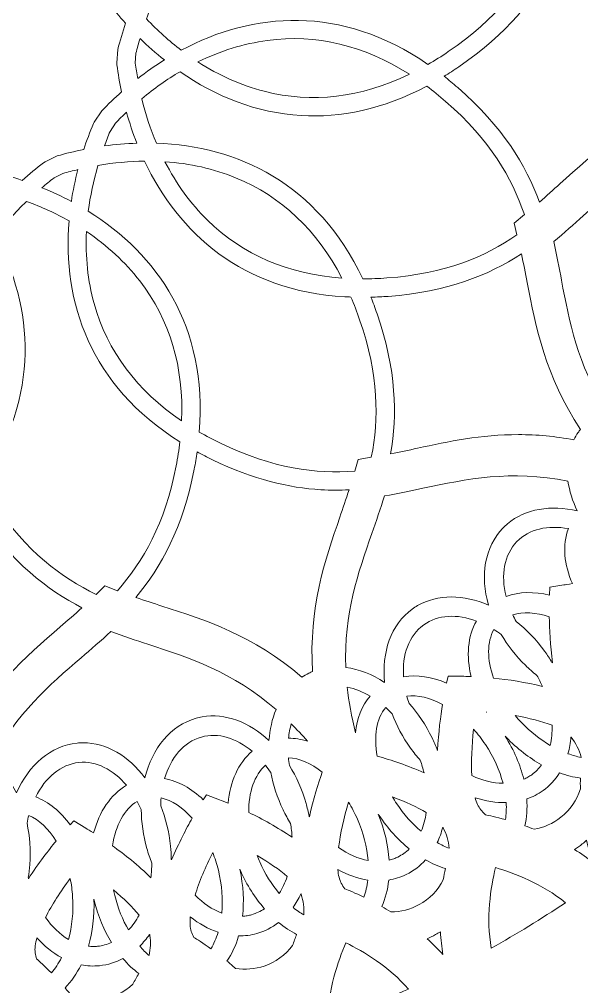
# Model space of a CAD drawing. Header units: millimetres. Extents: x 37 to 1687, y -819 to -120.
# Drawn here: x 231.5 to 289.1, y -747 to -647.8 of the extents above; entities that cross this region are included whole.
import ezdxf

# ---------------------------------------------------------------- set-up
doc = ezdxf.new("R2010")
doc.units = ezdxf.units.MM
doc.header["$MEASUREMENT"] = 0
doc.layers.add('Layer 7', color=7, linetype='Continuous')

msp = doc.modelspace()

# ---------------------------------------------------------------- linework, layer by layer
at = {"layer": 'Layer 7', "lineweight": 0}
for points, knots in [([(384.433, -671.958), (384.269, -671.597), (382.766, -668.35), (379.986, -664.113), (380.356, -659.771), (380.544, -655.358), (380.544, -650.991), (380.544, -644.395), (380.117, -637.76), (379.276, -631.268), (381.809, -627.325), (383.202, -624.324), (383.356, -623.989), (383.356, -623.989), (384.852, -620.715), (384.852, -620.715), (384.852, -620.715), (382.319, -618.149), (382.319, -618.149), (382.044, -617.87), (379.551, -615.381), (375.593, -612.411), (373.773, -605.491), (371.433, -598.632), (368.637, -592.02), (367.105, -588.398), (365.375, -584.729), (363.495, -581.113), (364.417, -576.833), (364.673, -573.773), (364.7, -573.43), (364.7, -573.43), (364.972, -569.856), (364.972, -569.856), (364.972, -569.856), (361.725, -568.311), (361.725, -568.311), (361.598, -568.251), (358.609, -566.836), (354.078, -565.405), (348.815, -557.732), (342.791, -550.486), (336.17, -543.865), (334.534, -542.229), (332.819, -540.592), (331.072, -538.997), (330.454, -534.979), (329.704, -532.336), (329.672, -532.224), (329.672, -532.224), (328.698, -528.795), (328.698, -528.795), (328.698, -528.795), (325.133, -528.443), (325.133, -528.443), (324.771, -528.409), (322.816, -528.236), (319.914, -528.236), (319.254, -528.236), (318.575, -528.245), (317.892, -528.263), (308.622, -521.536), (298.571, -515.863), (288.015, -511.399), (287.303, -511.097), (286.548, -510.786), (285.714, -510.45), (283.959, -507.365), (282.561, -505.433), (282.5, -505.35), (282.5, -505.35), (280.412, -502.477), (280.412, -502.477), (280.412, -502.477), (276.962, -503.348), (276.962, -503.348), (276.857, -503.374), (274.409, -503.993), (270.862, -505.333), (258.751, -501.857), (246.163, -499.913), (233.437, -499.553), (230.907, -497.427), (229.087, -496.189), (228.884, -496.052), (228.884, -496.052), (225.942, -494.068), (225.942, -494.068), (225.942, -494.068), (223.001, -496.052), (223.001, -496.052), (222.777, -496.203), (220.779, -497.563), (218.058, -499.884), (205.404, -500.785), (192.932, -503.271), (180.977, -507.274), (177.772, -506.084), (175.546, -505.508), (175.296, -505.444), (175.296, -505.444), (171.847, -504.575), (171.847, -504.575), (171.847, -504.575), (169.754, -507.452), (169.754, -507.452), (169.587, -507.683), (168.096, -509.767), (166.248, -513.078), (155.117, -518.149), (144.611, -524.58), (135.012, -532.197), (134.401, -532.183), (133.902, -532.176), (133.42, -532.176), (130.332, -532.176), (128.282, -532.376), (128.197, -532.384), (128.197, -532.384), (124.639, -532.736), (124.639, -532.736), (124.639, -532.736), (123.663, -536.164), (123.663, -536.164), (123.627, -536.291), (122.789, -539.265), (122.161, -543.626), (122.079, -543.705), (121.997, -543.784), (121.917, -543.865), (113.745, -552.037), (106.521, -561.118), (100.443, -570.861), (96.146, -572.248), (93.376, -573.566), (93.259, -573.621), (93.259, -573.621), (90.014, -575.165), (90.014, -575.165), (90.014, -575.165), (90.285, -578.738), (90.285, -578.738), (90.297, -578.885), (90.566, -582.335), (91.642, -587.107), (90.817, -588.877), (90.099, -590.487), (89.451, -592.02), (85.796, -600.661), (82.941, -609.666), (80.965, -618.791), (77.268, -621.61), (74.947, -623.927), (74.69, -624.187), (74.69, -624.187), (72.158, -626.752), (72.158, -626.752), (72.158, -626.752), (73.654, -630.026), (73.654, -630.026), (73.82, -630.39), (75.339, -633.66), (78.101, -637.872), (77.731, -642.213), (77.544, -646.625), (77.544, -650.991), (77.544, -657.588), (77.97, -664.223), (78.812, -670.717), (76.278, -674.659), (74.885, -677.659), (74.731, -677.994), (74.731, -677.994), (73.235, -681.268), (73.235, -681.268), (73.235, -681.268), (75.767, -683.832), (75.767, -683.832), (76.041, -684.11), (78.523, -686.595), (82.496, -689.576), (84.315, -696.495), (86.655, -703.353), (89.451, -709.963), (90.983, -713.586), (92.713, -717.255), (94.593, -720.87), (93.64, -725.296), (93.397, -728.42), (93.388, -728.552), (93.388, -728.552), (93.114, -732.127), (93.114, -732.127), (93.114, -732.127), (96.361, -733.671), (96.361, -733.671), (96.487, -733.731), (99.457, -735.141), (104.01, -736.579), (109.273, -744.253), (115.297, -751.498), (121.917, -758.118), (123.553, -759.754), (125.266, -761.39), (127.015, -762.986), (127.615, -766.891), (128.334, -769.472), (128.415, -769.759), (128.415, -769.759), (129.39, -773.188), (129.39, -773.188), (129.39, -773.188), (132.946, -773.539), (132.946, -773.539), (133.161, -773.56), (135.138, -773.748), (138.173, -773.748), (138.832, -773.748), (139.511, -773.738), (140.195, -773.72), (149.466, -780.447), (159.516, -786.12), (170.072, -790.585), (170.772, -790.881), (171.527, -791.192), (172.373, -791.533), (174.079, -794.532), (175.434, -796.422), (175.587, -796.633), (175.587, -796.633), (177.676, -799.506), (177.676, -799.506), (177.676, -799.506), (181.126, -798.635), (181.126, -798.635), (181.231, -798.609), (183.693, -797.984), (187.225, -796.65), (199.335, -800.126), (211.923, -802.07), (224.651, -802.43), (227.164, -804.542), (228.998, -805.792), (229.204, -805.931), (229.204, -805.931), (232.145, -807.914), (232.145, -807.914), (232.145, -807.914), (235.086, -805.931), (235.086, -805.931), (235.309, -805.781), (237.304, -804.424), (240.032, -802.099), (252.684, -801.198), (265.155, -798.712), (277.11, -794.71), (280.402, -795.931), (282.693, -796.514), (282.791, -796.539), (282.791, -796.539), (286.241, -797.409), (286.241, -797.409), (286.241, -797.409), (288.33, -794.536), (288.33, -794.536), (288.396, -794.444), (289.952, -792.294), (291.845, -788.903), (302.974, -783.831), (313.479, -777.401), (323.075, -769.786), (323.668, -769.8), (324.179, -769.807), (324.667, -769.807), (327.762, -769.807), (329.805, -769.607), (329.89, -769.599), (329.89, -769.599), (333.448, -769.248), (333.448, -769.248), (333.448, -769.248), (334.423, -765.82), (334.423, -765.82), (334.432, -765.79), (335.283, -762.803), (335.925, -758.359), (336.007, -758.279), (336.089, -758.199), (336.17, -758.118), (344.342, -749.946), (351.567, -740.864), (357.645, -731.12), (361.788, -729.782), (364.523, -728.506), (364.828, -728.362), (364.828, -728.362), (368.073, -726.817), (368.073, -726.817), (368.073, -726.817), (367.802, -723.246), (367.802, -723.246), (367.79, -723.099), (367.519, -719.64), (366.445, -714.876), (367.268, -713.111), (367.985, -711.502), (368.637, -709.963), (372.291, -701.323), (375.145, -692.319), (377.121, -683.195), (380.827, -680.369), (383.141, -678.055), (383.397, -677.795), (383.397, -677.795), (385.929, -675.231), (385.929, -675.231), (385.929, -675.231), (384.433, -671.958), (384.433, -671.958)], [0, 0, 0, 0, 1, 1, 1, 2, 2, 2, 3, 3, 3, 4, 4, 4, 5, 5, 5, 6, 6, 6, 7, 7, 7, 8, 8, 8, 9, 9, 9, 10, 10, 10, 11, 11, 11, 12, 12, 12, 13, 13, 13, 14, 14, 14, 15, 15, 15, 16, 16, 16, 17, 17, 17, 18, 18, 18, 19, 19, 19, 20, 20, 20, 21, 21, 21, 22, 22, 22, 23, 23, 23, 24, 24, 24, 25, 25, 25, 26, 26, 26, 27, 27, 27, 28, 28, 28, 29, 29, 29, 30, 30, 30, 31, 31, 31, 32, 32, 32, 33, 33, 33, 34, 34, 34, 35, 35, 35, 36, 36, 36, 37, 37, 37, 38, 38, 38, 39, 39, 39, 40, 40, 40, 41, 41, 41, 42, 42, 42, 43, 43, 43, 44, 44, 44, 45, 45, 45, 46, 46, 46, 47, 47, 47, 48, 48, 48, 49, 49, 49, 50, 50, 50, 51, 51, 51, 52, 52, 52, 53, 53, 53, 54, 54, 54, 55, 55, 55, 56, 56, 56, 57, 57, 57, 58, 58, 58, 59, 59, 59, 60, 60, 60, 61, 61, 61, 62, 62, 62, 63, 63, 63, 64, 64, 64, 65, 65, 65, 66, 66, 66, 67, 67, 67, 68, 68, 68, 69, 69, 69, 70, 70, 70, 71, 71, 71, 72, 72, 72, 73, 73, 73, 74, 74, 74, 75, 75, 75, 76, 76, 76, 77, 77, 77, 78, 78, 78, 79, 79, 79, 80, 80, 80, 81, 81, 81, 82, 82, 82, 83, 83, 83, 84, 84, 84, 85, 85, 85, 86, 86, 86, 87, 87, 87, 88, 88, 88, 89, 89, 89, 90, 90, 90, 91, 91, 91, 92, 92, 92, 93, 93, 93, 94, 94, 94, 95, 95, 95, 96, 96, 96, 97, 97, 97, 98, 98, 98, 99, 99, 99, 100, 100, 100, 101, 101, 101, 102, 102, 102, 103, 103, 103, 104, 104, 104, 105, 105, 105, 106, 106, 106, 106]), ([(301.605, -651.634), (296.657, -649.043), (293.764, -645.679), (290.944, -642.397), (290.09, -641.403), (289.21, -640.379), (288.264, -639.366), (288.75, -638.056), (289.179, -636.735), (289.563, -635.555), (290.982, -631.192), (292.441, -626.714), (296.511, -622.15), (297.478, -622.551), (298.557, -622.796), (299.704, -622.879), (297.81, -624.9), (296.856, -627.367), (297.273, -629.732), (297.31, -629.94), (297.358, -630.149), (297.416, -630.356), (298.156, -632.973), (300.492, -634.83), (303.513, -635.589), (301.297, -637.251), (299.93, -639.515), (299.93, -641.917), (299.93, -642.128), (299.94, -642.342), (299.962, -642.556), (300.236, -645.262), (302.214, -647.496), (305.057, -648.769), (303.62, -649.497), (302.43, -650.476), (301.605, -651.634)], [0, 0, 0, 0, 1, 1, 1, 2, 2, 2, 3, 3, 3, 4, 4, 4, 5, 5, 5, 6, 6, 6, 7, 7, 7, 8, 8, 8, 9, 9, 9, 10, 10, 10, 11, 11, 11, 12, 12, 12, 12]), ([(248.102, -650.994), (246.865, -650.052), (245.672, -648.983), (244.535, -647.788), (245.107, -646.239), (245.779, -644.785), (246.543, -643.429), (246.783, -643.449), (247.022, -643.474), (247.262, -643.488), (255.319, -643.961), (263.549, -641.022), (269.177, -632.079), (269.983, -632.175), (270.801, -632.298), (271.635, -632.461), (277.619, -633.629), (281.416, -635.824), (284.44, -638.473), (284.44, -638.473), (283.953, -639.759), (283.953, -639.759), (283.953, -639.759), (284.813, -640.655), (284.813, -640.655), (283.083, -644.249), (280.464, -647.735), (275.474, -651.142), (274.779, -651.616), (274.083, -652.049), (273.387, -652.452), (264.42, -646.289), (255.437, -647.074), (248.102, -650.994)], [0, 0, 0, 0, 1, 1, 1, 2, 2, 2, 3, 3, 3, 4, 4, 4, 5, 5, 5, 6, 6, 6, 7, 7, 7, 8, 8, 8, 9, 9, 9, 10, 10, 10, 11, 11, 11, 11]), ([(238.106, -661.168), (237.18, -661.354), (236.266, -661.577), (235.368, -661.833), (235.368, -661.833), (234.137, -662.432), (234.137, -662.432), (234.137, -662.432), (233.988, -662.525), (233.988, -662.525), (233.241, -663.096), (232.511, -663.7), (231.803, -664.335), (230.908, -664.034), (230.005, -663.769), (229.099, -663.542), (229.099, -663.542), (227.734, -663.446), (227.734, -663.446), (227.734, -663.446), (227.558, -663.452), (227.558, -663.452), (226.626, -663.572), (225.691, -663.731), (224.761, -663.927), (224.137, -663.219), (223.487, -662.538), (222.816, -661.889), (222.816, -661.889), (221.682, -661.123), (221.682, -661.123), (221.682, -661.123), (221.527, -661.04), (221.527, -661.04), (220.659, -660.678), (219.77, -660.348), (218.866, -660.053), (218.68, -659.127), (218.458, -658.213), (218.202, -657.315), (218.202, -657.315), (217.603, -656.084), (217.603, -656.084), (217.603, -656.084), (217.509, -655.935), (217.509, -655.935), (216.938, -655.187), (216.333, -654.456), (215.696, -653.747), (215.997, -652.853), (216.265, -651.952), (216.492, -651.047), (216.492, -651.047), (216.589, -649.682), (216.589, -649.682), (216.589, -649.682), (216.582, -649.505), (216.582, -649.505), (216.462, -648.573), (216.303, -647.638), (216.107, -646.708), (216.815, -646.084), (217.496, -645.434), (218.146, -644.763), (218.146, -644.763), (218.912, -643.629), (218.912, -643.629), (218.912, -643.629), (218.994, -643.474), (218.994, -643.474), (219.356, -642.606), (219.686, -641.717), (219.981, -640.813), (220.907, -640.626), (221.822, -640.405), (222.719, -640.149), (222.719, -640.149), (223.95, -639.55), (223.95, -639.55), (223.95, -639.55), (224.099, -639.456), (224.099, -639.456), (224.847, -638.886), (225.577, -638.281), (226.284, -637.646), (227.179, -637.947), (228.082, -638.212), (228.988, -638.439), (228.988, -638.439), (230.441, -638.541), (230.441, -638.541), (230.441, -638.541), (230.529, -638.53), (230.529, -638.53), (231.461, -638.409), (232.396, -638.25), (233.326, -638.054), (233.95, -638.762), (234.6, -639.443), (235.271, -640.093), (235.271, -640.093), (236.405, -640.859), (236.405, -640.859), (236.405, -640.859), (236.56, -640.942), (236.56, -640.942), (237.428, -641.303), (238.317, -641.632), (239.22, -641.927), (239.407, -642.853), (239.629, -643.768), (239.886, -644.666), (239.886, -644.666), (240.524, -645.976), (240.524, -645.976), (240.524, -645.976), (240.578, -646.046), (240.578, -646.046), (241.148, -646.794), (241.753, -647.524), (242.388, -648.231), (242.087, -649.126), (241.822, -650.029), (241.595, -650.935), (241.595, -650.935), (241.498, -652.3), (241.498, -652.3), (241.498, -652.3), (241.504, -652.476), (241.504, -652.476), (241.625, -653.408), (241.786, -654.341), (241.983, -655.271), (241.273, -655.896), (240.592, -656.546), (239.941, -657.218), (239.941, -657.218), (239.175, -658.352), (239.175, -658.352), (239.175, -658.352), (239.092, -658.507), (239.092, -658.507), (238.731, -659.375), (238.401, -660.264), (238.106, -661.168)], [0, 0, 0, 0, 1, 1, 1, 2, 2, 2, 3, 3, 3, 4, 4, 4, 5, 5, 5, 6, 6, 6, 7, 7, 7, 8, 8, 8, 9, 9, 9, 10, 10, 10, 11, 11, 11, 12, 12, 12, 13, 13, 13, 14, 14, 14, 15, 15, 15, 16, 16, 16, 17, 17, 17, 18, 18, 18, 19, 19, 19, 20, 20, 20, 21, 21, 21, 22, 22, 22, 23, 23, 23, 24, 24, 24, 25, 25, 25, 26, 26, 26, 27, 27, 27, 28, 28, 28, 29, 29, 29, 30, 30, 30, 31, 31, 31, 32, 32, 32, 33, 33, 33, 34, 34, 34, 35, 35, 35, 36, 36, 36, 37, 37, 37, 38, 38, 38, 39, 39, 39, 40, 40, 40, 41, 41, 41, 42, 42, 42, 43, 43, 43, 44, 44, 44, 45, 45, 45, 46, 46, 46, 47, 47, 47, 48, 48, 48, 48]), ([(276.432, -654.817), (275.967, -654.412), (275.502, -654.029), (275.037, -653.664), (275.535, -653.359), (276.035, -653.043), (276.537, -652.7), (281.555, -649.273), (284.345, -645.705), (286.186, -642.117), (286.861, -642.859), (287.514, -643.611), (288.151, -644.346), (291.189, -647.857), (294.54, -651.719), (300.396, -654.643), (300.38, -654.766), (300.36, -654.888), (300.35, -655.013), (300.328, -655.32), (300.329, -655.624), (300.35, -655.926), (294.164, -658.121), (290.365, -661.557), (286.919, -664.682), (286.235, -665.302), (285.533, -665.935), (284.815, -666.559), (283.409, -662.747), (281.056, -658.843), (276.432, -654.817)], [0, 0, 0, 0, 1, 1, 1, 2, 2, 2, 3, 3, 3, 4, 4, 4, 5, 5, 5, 6, 6, 6, 7, 7, 7, 8, 8, 8, 9, 9, 9, 10, 10, 10, 10]), ([(243.387, -652.321), (243.387, -652.321), (243.446, -651.308), (243.446, -651.308), (243.577, -650.791), (243.722, -650.285), (243.872, -649.784), (244.664, -650.562), (245.496, -651.302), (246.366, -651.996), (245.422, -652.584), (244.511, -653.224), (243.635, -653.904), (243.543, -653.383), (243.457, -652.857), (243.387, -652.321)], [0, 0, 0, 0, 1, 1, 1, 2, 2, 2, 3, 3, 3, 4, 4, 4, 5, 5, 5, 5]), ([(271.488, -653.46), (266.507, -655.875), (261.511, -656.467), (256.587, -655.203), (254.241, -654.601), (251.968, -653.588), (249.812, -652.198), (252.122, -651.064), (254.505, -650.321), (256.912, -649.997), (261.943, -649.318), (266.83, -650.487), (271.488, -653.46)], [0, 0, 0, 0, 1, 1, 1, 2, 2, 2, 3, 3, 3, 4, 4, 4, 4]), ([(282.509, -669.925), (279.214, -672.172), (275.203, -673.881), (269.177, -674.337), (268.339, -674.4), (267.52, -674.427), (266.716, -674.428), (262.031, -664.607), (253.859, -660.795), (245.547, -660.522), (244.946, -659.088), (244.448, -657.566), (244.061, -655.963), (245.328, -654.91), (246.635, -653.987), (247.972, -653.196), (251.607, -655.722), (255.809, -657.42), (260.397, -657.689), (264.427, -657.926), (268.756, -657.057), (273.258, -654.681), (273.908, -655.166), (274.553, -655.682), (275.194, -656.239), (279.792, -660.243), (281.983, -664.043), (283.277, -667.848), (283.277, -667.848), (282.213, -668.719), (282.213, -668.719), (282.213, -668.719), (282.509, -669.925), (282.509, -669.925)], [0, 0, 0, 0, 1, 1, 1, 2, 2, 2, 3, 3, 3, 4, 4, 4, 5, 5, 5, 6, 6, 6, 7, 7, 7, 8, 8, 8, 9, 9, 9, 10, 10, 10, 11, 11, 11, 11]), ([(240.8, -659.314), (240.8, -659.314), (241.358, -658.467), (241.358, -658.467), (241.731, -658.084), (242.11, -657.717), (242.491, -657.358), (242.788, -658.428), (243.138, -659.486), (243.544, -660.522), (242.432, -660.56), (241.323, -660.658), (240.224, -660.809), (240.404, -660.312), (240.593, -659.813), (240.8, -659.314)], [0, 0, 0, 0, 1, 1, 1, 2, 2, 2, 3, 3, 3, 4, 4, 4, 5, 5, 5, 5]), ([(287.078, -674.574), (286.848, -673.349), (286.59, -671.977), (286.273, -670.61), (287.338, -669.728), (288.335, -668.83), (289.304, -667.959), (292.696, -664.905), (296.18, -661.772), (301.936, -659.852), (302.565, -660.657), (303.362, -661.388), (304.289, -662.016), (301.639, -662.819), (299.579, -664.479), (298.758, -666.736), (298.686, -666.935), (298.623, -667.14), (298.57, -667.348), (297.902, -669.984), (298.996, -672.761), (301.233, -674.929), (298.483, -675.26), (296.167, -676.537), (294.966, -678.616), (294.86, -678.8), (294.763, -678.99), (294.674, -679.186), (293.559, -681.667), (294.154, -684.591), (295.981, -687.114), (294.408, -687.028), (292.921, -687.268), (291.647, -687.83), (288.695, -683.141), (287.875, -678.805), (287.078, -674.574)], [0, 0, 0, 0, 1, 1, 1, 2, 2, 2, 3, 3, 3, 4, 4, 4, 5, 5, 5, 6, 6, 6, 7, 7, 7, 8, 8, 8, 9, 9, 9, 10, 10, 10, 11, 11, 11, 12, 12, 12, 12]), ([(252.127, -691.276), (251.369, -690.912), (250.647, -690.526), (249.95, -690.124), (250.803, -679.277), (245.632, -671.89), (238.57, -667.497), (238.767, -665.955), (239.097, -664.388), (239.563, -662.805), (241.188, -662.527), (242.783, -662.382), (244.338, -662.365), (247.81, -669.742), (254.35, -675.649), (264.859, -676.266), (265.066, -676.278), (265.278, -676.283), (265.488, -676.291), (265.808, -677.037), (266.11, -677.808), (266.386, -678.611), (268.367, -684.377), (268.364, -688.764), (267.582, -692.706), (267.582, -692.706), (266.226, -692.928), (266.226, -692.928), (266.226, -692.928), (265.88, -694.121), (265.88, -694.121), (261.902, -694.419), (257.573, -693.894), (252.127, -691.276)], [0, 0, 0, 0, 1, 1, 1, 2, 2, 2, 3, 3, 3, 4, 4, 4, 5, 5, 5, 6, 6, 6, 7, 7, 7, 8, 8, 8, 9, 9, 9, 10, 10, 10, 11, 11, 11, 11]), ([(264.568, -674.351), (259.047, -673.952), (254.423, -671.968), (250.791, -668.411), (249.06, -666.716), (247.598, -664.702), (246.426, -662.42), (248.993, -662.593), (251.428, -663.142), (253.676, -664.064), (258.373, -665.992), (262.019, -669.448), (264.568, -674.351)], [0, 0, 0, 0, 1, 1, 1, 2, 2, 2, 3, 3, 3, 4, 4, 4, 4]), ([(233.816, -665.084), (234.222, -664.743), (234.634, -664.406), (235.063, -664.077), (235.063, -664.077), (235.97, -663.623), (235.97, -663.623), (236.483, -663.477), (236.994, -663.349), (237.503, -663.229), (237.225, -664.304), (236.999, -665.394), (236.832, -666.494), (235.852, -665.971), (234.843, -665.502), (233.816, -665.084)], [0, 0, 0, 0, 1, 1, 1, 2, 2, 2, 3, 3, 3, 4, 4, 4, 5, 5, 5, 5]), ([(229.04, -670.049), (229.982, -668.812), (231.051, -667.619), (232.246, -666.482), (233.792, -667.053), (235.245, -667.724), (236.599, -668.487), (235.904, -676.773), (238.742, -685.33), (247.954, -691.126), (247.859, -691.932), (247.736, -692.749), (247.573, -693.582), (246.405, -699.566), (244.21, -703.364), (241.561, -706.387), (241.561, -706.387), (240.275, -705.901), (240.275, -705.901), (240.275, -705.901), (239.379, -706.761), (239.379, -706.761), (235.785, -705.03), (232.299, -702.411), (228.892, -697.421), (228.418, -696.726), (227.985, -696.03), (227.582, -695.335), (233.745, -686.367), (232.96, -677.384), (229.04, -670.049)], [0, 0, 0, 0, 1, 1, 1, 2, 2, 2, 3, 3, 3, 4, 4, 4, 5, 5, 5, 6, 6, 6, 7, 7, 7, 8, 8, 8, 9, 9, 9, 10, 10, 10, 10]), ([(239.167, -676.951), (238.516, -674.618), (238.256, -672.143), (238.382, -669.58), (240.519, -671.014), (242.354, -672.706), (243.839, -674.629), (246.942, -678.647), (248.373, -683.463), (248.128, -688.984), (243.546, -685.878), (240.534, -681.847), (239.167, -676.951)], [0, 0, 0, 0, 1, 1, 1, 2, 2, 2, 3, 3, 3, 4, 4, 4, 4]), ([(282.66, -690.387), (278.788, -690.387), (275.5, -691.098), (272.32, -691.785), (271.418, -691.98), (270.495, -692.178), (269.559, -692.358), (270.248, -688.355), (270.162, -683.797), (268.17, -677.998), (267.97, -677.416), (267.759, -676.852), (267.538, -676.303), (268.122, -676.289), (268.714, -676.263), (269.32, -676.218), (275.379, -675.759), (279.579, -674.063), (282.968, -671.877), (283.181, -672.857), (283.371, -673.835), (283.554, -674.79), (284.431, -679.355), (285.404, -684.382), (289.024, -689.85), (288.942, -689.955), (288.858, -690.058), (288.782, -690.169), (288.618, -690.41), (288.472, -690.66), (288.345, -690.918), (286.435, -690.564), (284.548, -690.387), (282.66, -690.387)], [0, 0, 0, 0, 1, 1, 1, 2, 2, 2, 3, 3, 3, 4, 4, 4, 5, 5, 5, 6, 6, 6, 7, 7, 7, 8, 8, 8, 9, 9, 9, 10, 10, 10, 11, 11, 11, 11]), ([(261.56, -714.672), (261.435, -714.723), (261.309, -714.771), (261.186, -714.83), (260.934, -714.952), (260.693, -715.09), (260.463, -715.241), (255.455, -710.956), (250.565, -709.384), (246.125, -707.958), (245.245, -707.676), (244.346, -707.385), (243.447, -707.074), (246.045, -703.951), (248.25, -699.961), (249.425, -693.943), (249.542, -693.34), (249.641, -692.747), (249.724, -692.163), (250.236, -692.442), (250.764, -692.713), (251.31, -692.976), (255.516, -694.998), (259.138, -695.841), (262.417, -696.033), (263.408, -696.092), (264.366, -696.085), (265.301, -696.039), (264.996, -696.996), (264.671, -697.938), (264.352, -698.857), (262.825, -703.258), (261.15, -708.107), (261.56, -714.672)], [0, 0, 0, 0, 1, 1, 1, 2, 2, 2, 3, 3, 3, 4, 4, 4, 5, 5, 5, 6, 6, 6, 7, 7, 7, 8, 8, 8, 9, 9, 9, 10, 10, 10, 11, 11, 11, 11]), ([(264.971, -714.252), (264.763, -708.725), (266.219, -704.565), (267.643, -700.507), (268.076, -699.272), (268.523, -697.999), (268.927, -696.671), (270.307, -696.437), (271.665, -696.148), (272.877, -695.891), (277.308, -694.949), (281.856, -693.985), (287.737, -695.159), (287.879, -696.169), (288.204, -697.197), (288.692, -698.203), (285.995, -697.573), (283.382, -697.981), (281.542, -699.525), (281.38, -699.661), (281.223, -699.807), (281.073, -699.961), (279.176, -701.91), (278.736, -704.862), (279.589, -707.858), (277.042, -706.769), (274.397, -706.717), (272.318, -707.918), (272.134, -708.024), (271.954, -708.14), (271.78, -708.265), (269.574, -709.856), (268.627, -712.686), (268.947, -715.785), (267.671, -714.952), (266.312, -714.422), (264.971, -714.252)], [0, 0, 0, 0, 1, 1, 1, 2, 2, 2, 3, 3, 3, 4, 4, 4, 5, 5, 5, 6, 6, 6, 7, 7, 7, 8, 8, 8, 9, 9, 9, 10, 10, 10, 11, 11, 11, 12, 12, 12, 12]), ([(224.957, -722.39), (224.682, -722.37), (224.41, -722.369), (224.14, -722.384), (221.946, -716.146), (218.492, -712.329), (215.352, -708.867), (214.732, -708.182), (214.099, -707.48), (213.475, -706.762), (217.287, -705.357), (221.191, -703.004), (225.217, -698.379), (225.621, -697.916), (226.003, -697.452), (226.367, -696.987), (226.671, -697.484), (226.992, -697.983), (227.334, -698.484), (230.761, -703.502), (234.33, -706.292), (237.918, -708.134), (237.176, -708.808), (236.424, -709.462), (235.688, -710.098), (232.158, -713.153), (228.273, -716.522), (225.343, -722.438), (225.215, -722.421), (225.087, -722.4), (224.957, -722.39)], [0, 0, 0, 0, 1, 1, 1, 2, 2, 2, 3, 3, 3, 4, 4, 4, 5, 5, 5, 6, 6, 6, 7, 7, 7, 8, 8, 8, 9, 9, 9, 10, 10, 10, 10]), ([(288.189, -705.663), (287.744, -705.721), (287.433, -705.768), (287.306, -705.788), (287.306, -705.788), (285.873, -706.015), (285.873, -706.015), (285.873, -706.015), (285.848, -706.845), (285.848, -706.845), (284.258, -706.46), (282.721, -706.492), (281.392, -706.967), (280.849, -704.784), (281.181, -702.718), (282.506, -701.356), (283.769, -700.058), (285.695, -699.645), (287.776, -700.027), (287.16, -701.719), (287.332, -703.704), (288.189, -705.663)], [0, 0, 0, 0, 1, 1, 1, 2, 2, 2, 3, 3, 3, 4, 4, 4, 5, 5, 5, 6, 6, 6, 7, 7, 7, 7]), ([(277.817, -715.185), (277.402, -715.167), (277.084, -715.159), (276.893, -715.155), (276.893, -715.155), (275.443, -715.13), (275.443, -715.13), (275.443, -715.13), (275.292, -715.863), (275.292, -715.863), (273.794, -715.207), (272.275, -714.97), (270.885, -715.206), (270.734, -712.969), (271.412, -710.997), (272.949, -709.888), (274.416, -708.83), (276.382, -708.757), (278.362, -709.491), (277.456, -711.07), (277.29, -713.082), (277.817, -715.185)], [0, 0, 0, 0, 1, 1, 1, 2, 2, 2, 3, 3, 3, 4, 4, 4, 5, 5, 5, 6, 6, 6, 7, 7, 7, 7]), ([(286.098, -713.732), (285.872, -713.352), (285.628, -712.976), (285.362, -712.608), (284.494, -711.404), (283.494, -710.376), (282.422, -709.542), (282.297, -709.315), (282.179, -709.087), (282.072, -708.859), (283.138, -708.526), (284.449, -708.609), (285.821, -709.058), (285.838, -710.273), (285.915, -711.983), (286.157, -713.778), (286.137, -713.763), (286.118, -713.747), (286.098, -713.732)], [0, 0, 0, 0, 1, 1, 1, 2, 2, 2, 3, 3, 3, 4, 4, 4, 5, 5, 5, 6, 6, 6, 6]), ([(228.632, -723.866), (231.219, -718.944), (234.572, -716.059), (237.844, -713.248), (238.837, -712.395), (239.86, -711.517), (240.875, -710.568), (242.169, -711.049), (243.446, -711.464), (244.685, -711.867), (248.959, -713.256), (253.343, -714.685), (257.812, -718.569), (257.415, -719.531), (257.173, -720.604), (257.091, -721.743), (255.07, -719.849), (252.603, -718.896), (250.238, -719.313), (250.029, -719.35), (249.82, -719.397), (249.614, -719.456), (246.997, -720.196), (245.139, -722.532), (244.38, -725.553), (242.718, -723.337), (240.454, -721.969), (238.053, -721.969), (237.841, -721.969), (237.627, -721.98), (237.413, -722.001), (234.708, -722.276), (232.473, -724.254), (231.201, -727.097), (230.535, -725.783), (229.661, -724.677), (228.632, -723.866)], [0, 0, 0, 0, 1, 1, 1, 2, 2, 2, 3, 3, 3, 4, 4, 4, 5, 5, 5, 6, 6, 6, 7, 7, 7, 8, 8, 8, 9, 9, 9, 10, 10, 10, 11, 11, 11, 12, 12, 12, 12]), ([(280.147, -710.373), (280.398, -710.529), (280.648, -710.698), (280.894, -710.879), (281.545, -711.988), (282.376, -713.057), (283.378, -714.032), (283.378, -714.032), (283.378, -714.033), (283.378, -714.033), (283.758, -714.402), (284.152, -714.745), (284.555, -715.064), (284.768, -715.443), (284.967, -715.823), (285.137, -716.207), (283.404, -715.757), (281.603, -715.498), (280.11, -715.351), (279.44, -713.452), (279.417, -711.639), (280.147, -710.373)], [0, 0, 0, 0, 1, 1, 1, 2, 2, 2, 3, 3, 3, 4, 4, 4, 5, 5, 5, 6, 6, 6, 7, 7, 7, 7]), ([(265.118, -716.278), (265.896, -716.424), (266.685, -716.73), (267.453, -717.179), (266.611, -718.193), (266.108, -719.494), (265.957, -720.96), (265.544, -719.291), (265.274, -717.738), (265.118, -716.278)], [0, 0, 0, 0, 1, 1, 1, 2, 2, 2, 3, 3, 3, 3]), ([(273.808, -721.465), (273.163, -720.131), (272.358, -718.947), (271.45, -717.94), (271.363, -717.688), (271.284, -717.437), (271.216, -717.187), (272.325, -717.042), (273.604, -717.35), (274.878, -718.032), (274.684, -719.218), (274.457, -720.923), (274.379, -722.746), (274.365, -722.732), (274.352, -722.718), (274.339, -722.704), (274.182, -722.289), (274.006, -721.875), (273.808, -721.465)], [0, 0, 0, 0, 1, 1, 1, 2, 2, 2, 3, 3, 3, 4, 4, 4, 5, 5, 5, 6, 6, 6, 6]), ([(269.053, -718.352), (269.276, -718.551), (269.494, -718.764), (269.708, -718.987), (270.157, -720.192), (270.789, -721.389), (271.607, -722.524), (271.607, -722.524), (271.607, -722.524), (271.607, -722.524), (271.921, -722.959), (272.253, -723.369), (272.598, -723.758), (272.75, -724.191), (272.878, -724.624), (272.981, -725.055), (271.353, -724.308), (269.622, -723.737), (268.172, -723.331), (267.819, -721.312), (268.105, -719.489), (269.053, -718.352)], [0, 0, 0, 0, 1, 1, 1, 2, 2, 2, 3, 3, 3, 4, 4, 4, 5, 5, 5, 6, 6, 6, 7, 7, 7, 7]), ([(279.404, -718.841), (279.393, -718.829), (279.382, -718.816), (279.371, -718.804), (279.374, -718.804), (279.378, -718.805), (279.381, -718.805), (279.389, -718.817), (279.397, -718.829), (279.404, -718.841)], [0, 0, 0, 0, 1, 1, 1, 2, 2, 2, 3, 3, 3, 3]), ([(282.963, -719.895), (282.743, -719.664), (282.534, -719.429), (282.334, -719.189), (283.754, -719.435), (285.063, -719.763), (286.101, -720.17), (286.13, -720.897), (286.067, -721.59), (285.915, -722.234), (284.887, -721.636), (283.878, -720.851), (282.963, -719.895)], [0, 0, 0, 0, 1, 1, 1, 2, 2, 2, 3, 3, 3, 4, 4, 4, 4]), ([(259.381, -720.035), (259.928, -720.582), (260.476, -721.169), (261.025, -721.802), (260.38, -721.605), (259.732, -721.506), (259.092, -721.501), (259.148, -720.988), (259.244, -720.497), (259.381, -720.035)], [0, 0, 0, 0, 1, 1, 1, 2, 2, 2, 3, 3, 3, 3]), ([(277.886, -725.337), (277.804, -723.918), (277.879, -722.26), (278.064, -720.591), (278.491, -721.068), (278.896, -721.586), (279.268, -722.144), (280.131, -723.436), (280.736, -724.805), (281.08, -726.124), (280.054, -726.115), (278.964, -725.843), (277.886, -725.337)], [0, 0, 0, 0, 1, 1, 1, 2, 2, 2, 3, 3, 3, 4, 4, 4, 4]), ([(250.158, -721.38), (251.892, -720.89), (253.758, -721.488), (255.364, -722.845), (253.946, -724.05), (253.101, -725.945), (252.905, -728.166), (252.511, -728.002), (252.207, -727.883), (252.025, -727.813), (252.025, -727.813), (250.671, -727.293), (250.671, -727.293), (250.671, -727.293), (250.355, -727.805), (250.355, -727.805), (249.162, -726.656), (247.802, -725.9), (246.398, -725.644), (247.024, -723.501), (248.34, -721.894), (250.158, -721.38)], [0, 0, 0, 0, 1, 1, 1, 2, 2, 2, 3, 3, 3, 4, 4, 4, 5, 5, 5, 6, 6, 6, 7, 7, 7, 7]), ([(281.292, -721.281), (281.327, -721.318), (281.36, -721.357), (281.396, -721.394), (282.527, -722.577), (283.766, -723.524), (285.032, -724.223), (284.749, -724.612), (284.415, -724.958), (284.02, -725.244), (283.896, -725.333), (283.769, -725.415), (283.639, -725.49), (283.498, -725.572), (283.351, -725.643), (283.202, -725.708), (282.846, -724.244), (282.213, -722.736), (281.292, -721.281)], [0, 0, 0, 0, 1, 1, 1, 2, 2, 2, 3, 3, 3, 4, 4, 4, 5, 5, 5, 6, 6, 6, 6]), ([(288.046, -721.379), (288.053, -721.387), (288.062, -721.396), (288.069, -721.405), (288.552, -722.009), (288.896, -722.702), (289.096, -723.464), (288.654, -723.381), (288.199, -723.254), (287.74, -723.089), (287.893, -722.544), (287.995, -721.971), (288.046, -721.379)], [0, 0, 0, 0, 1, 1, 1, 2, 2, 2, 3, 3, 3, 4, 4, 4, 4]), ([(261.2, -729.493), (261.116, -729.058), (261.015, -728.62), (260.891, -728.182), (260.488, -726.753), (259.899, -725.445), (259.177, -724.295), (259.136, -724.029), (259.103, -723.765), (259.08, -723.504), (260.202, -723.554), (261.413, -724.084), (262.554, -724.983), (262.158, -726.106), (261.633, -727.75), (261.232, -729.545), (261.221, -729.528), (261.211, -729.51), (261.2, -729.493)], [0, 0, 0, 0, 1, 1, 1, 2, 2, 2, 3, 3, 3, 4, 4, 4, 5, 5, 5, 6, 6, 6, 6]), ([(233.178, -727.526), (234.167, -725.531), (235.739, -724.181), (237.615, -723.991), (239.404, -723.81), (241.135, -724.719), (242.48, -726.328), (240.858, -727.281), (239.691, -729.028), (239.12, -731.214), (238.766, -730.987), (238.489, -730.818), (238.325, -730.719), (238.325, -730.719), (237.081, -729.972), (237.081, -729.972), (237.081, -729.972), (236.72, -730.378), (236.72, -730.378), (235.741, -729.022), (234.525, -728.028), (233.178, -727.526)], [0, 0, 0, 0, 1, 1, 1, 2, 2, 2, 3, 3, 3, 4, 4, 4, 5, 5, 5, 6, 6, 6, 7, 7, 7, 7]), ([(255.012, -729.113), (254.997, -727.028), (255.597, -725.25), (256.742, -724.281), (256.93, -724.518), (257.11, -724.769), (257.284, -725.029), (257.516, -726.294), (257.931, -727.582), (258.54, -728.842), (258.54, -728.842), (258.54, -728.842), (258.54, -728.842), (258.773, -729.325), (259.029, -729.787), (259.302, -730.229), (259.381, -730.71), (259.432, -731.186), (259.458, -731.653), (257.982, -730.633), (256.373, -729.767), (255.012, -729.113)], [0, 0, 0, 0, 1, 1, 1, 2, 2, 2, 3, 3, 3, 4, 4, 4, 5, 5, 5, 6, 6, 6, 7, 7, 7, 7]), ([(287.018, -729.604), (286.222, -730.24), (285.276, -730.666), (284.27, -730.84), (283.942, -730.711), (283.623, -730.592), (283.312, -730.481), (283.516, -729.626), (283.584, -728.696), (283.519, -727.725), (284.11, -727.522), (284.672, -727.239), (285.189, -726.866), (285.873, -726.373), (286.434, -725.76), (286.876, -725.057), (287.595, -725.314), (288.311, -725.492), (289.01, -725.582), (289.004, -725.955), (289.002, -726.329), (289.01, -726.701), (288.648, -727.848), (287.961, -728.85), (287.018, -729.604)], [0, 0, 0, 0, 1, 1, 1, 2, 2, 2, 3, 3, 3, 4, 4, 4, 5, 5, 5, 6, 6, 6, 7, 7, 7, 8, 8, 8, 8]), ([(247.005, -732.553), (246.855, -731.076), (246.503, -729.686), (245.992, -728.428), (245.997, -728.154), (246.011, -727.884), (246.034, -727.618), (247.138, -727.865), (248.246, -728.606), (249.218, -729.702), (248.636, -730.73), (247.826, -732.264), (247.112, -733.974), (247.101, -733.949), (247.091, -733.924), (247.08, -733.898), (247.074, -733.455), (247.051, -733.006), (247.005, -732.553)], [0, 0, 0, 0, 1, 1, 1, 2, 2, 2, 3, 3, 3, 4, 4, 4, 5, 5, 5, 6, 6, 6, 6]), ([(270.179, -728.211), (270.027, -727.982), (269.885, -727.751), (269.748, -727.518), (271.076, -728.001), (272.282, -728.543), (273.216, -729.114), (273.117, -729.805), (272.941, -730.452), (272.691, -731.038), (271.778, -730.269), (270.916, -729.316), (270.179, -728.211)], [0, 0, 0, 0, 1, 1, 1, 2, 2, 2, 3, 3, 3, 4, 4, 4, 4]), ([(281.321, -729.846), (280.379, -729.581), (279.653, -729.425), (279.276, -729.351), (279.088, -729.173), (278.927, -729), (278.789, -728.827), (278.549, -728.527), (278.363, -728.105), (278.22, -727.595), (279.293, -727.954), (280.371, -728.127), (281.404, -728.098), (281.442, -728.715), (281.415, -729.303), (281.321, -729.846)], [0, 0, 0, 0, 1, 1, 1, 2, 2, 2, 3, 3, 3, 4, 4, 4, 5, 5, 5, 5]), ([(241.038, -732.516), (241.375, -730.425), (242.279, -728.747), (243.59, -727.98), (243.736, -728.25), (243.872, -728.532), (243.999, -728.822), (244.009, -730.108), (244.194, -731.449), (244.574, -732.795), (244.574, -732.795), (244.574, -732.795), (244.574, -732.795), (244.72, -733.311), (244.892, -733.81), (245.084, -734.293), (245.078, -734.806), (245.043, -735.307), (244.981, -735.795), (243.703, -734.531), (242.266, -733.397), (241.038, -732.516)], [0, 0, 0, 0, 1, 1, 1, 2, 2, 2, 3, 3, 3, 4, 4, 4, 5, 5, 5, 6, 6, 6, 7, 7, 7, 7]), ([(265.242, -728.06), (265.576, -728.6), (265.882, -729.175), (266.15, -729.784), (266.777, -731.211), (267.136, -732.67), (267.246, -734.033), (266.235, -733.846), (265.206, -733.388), (264.231, -732.7), (264.403, -731.285), (264.768, -729.667), (265.242, -728.06)], [0, 0, 0, 0, 1, 1, 1, 2, 2, 2, 3, 3, 3, 4, 4, 4, 4]), ([(232.411, -735.785), (232.482, -735.347), (232.536, -734.901), (232.57, -734.447), (232.679, -732.966), (232.573, -731.536), (232.289, -730.209), (232.342, -729.935), (232.404, -729.668), (232.474, -729.406), (233.528, -729.846), (234.498, -730.782), (235.267, -732.049), (234.519, -732.954), (233.448, -734.329), (232.437, -735.9), (232.428, -735.862), (232.42, -735.823), (232.411, -735.785)], [0, 0, 0, 0, 1, 1, 1, 2, 2, 2, 3, 3, 3, 4, 4, 4, 5, 5, 5, 6, 6, 6, 6]), ([(269.406, -733.992), (269.311, -732.483), (268.948, -730.884), (268.292, -729.286), (268.32, -729.329), (268.347, -729.372), (268.375, -729.415), (269.287, -730.781), (270.347, -731.932), (271.477, -732.842), (271.129, -733.179), (270.734, -733.462), (270.292, -733.676), (270.155, -733.742), (270.015, -733.801), (269.874, -733.852), (269.72, -733.908), (269.564, -733.953), (269.406, -733.992)], [0, 0, 0, 0, 1, 1, 1, 2, 2, 2, 3, 3, 3, 4, 4, 4, 5, 5, 5, 6, 6, 6, 6]), ([(274.334, -732.191), (274.569, -731.702), (274.762, -731.18), (274.911, -730.632), (274.918, -730.644), (274.927, -730.655), (274.933, -730.667), (275.29, -731.32), (275.501, -732.032), (275.574, -732.783), (275.163, -732.627), (274.748, -732.427), (274.334, -732.191)], [0, 0, 0, 0, 1, 1, 1, 2, 2, 2, 3, 3, 3, 4, 4, 4, 4]), ([(288.413, -732.908), (288.686, -732.731), (288.95, -732.541), (289.204, -732.338), (289.355, -732.218), (289.501, -732.093), (289.645, -731.963), (289.827, -732.75), (290.047, -733.506), (290.306, -734.229), (289.715, -733.765), (289.083, -733.324), (288.413, -732.908)], [0, 0, 0, 0, 1, 1, 1, 2, 2, 2, 3, 3, 3, 4, 4, 4, 4]), ([(251.323, -733.208), (251.552, -733.787), (251.749, -734.397), (251.904, -735.031), (252.274, -736.549), (252.374, -738.053), (252.244, -739.418), (251.284, -739.059), (250.354, -738.432), (249.515, -737.589), (249.935, -736.226), (250.577, -734.701), (251.323, -733.208)], [0, 0, 0, 0, 1, 1, 1, 2, 2, 2, 3, 3, 3, 4, 4, 4, 4]), ([(256.145, -734.181), (256.051, -733.967), (255.965, -733.752), (255.883, -733.537), (257.081, -734.232), (258.153, -734.962), (258.961, -735.674), (258.747, -736.31), (258.469, -736.893), (258.134, -737.408), (257.366, -736.491), (256.681, -735.4), (256.145, -734.181)], [0, 0, 0, 0, 1, 1, 1, 2, 2, 2, 3, 3, 3, 4, 4, 4, 4]), ([(272.475, -738.56), (271.59, -739.043), (270.595, -739.297), (269.584, -739.3), (269.268, -739.105), (268.96, -738.924), (268.659, -738.754), (269.02, -737.937), (269.256, -737.018), (269.365, -736.033), (269.983, -735.936), (270.586, -735.755), (271.162, -735.477), (271.924, -735.108), (272.586, -734.599), (273.145, -733.98), (273.813, -734.359), (274.492, -734.659), (275.169, -734.869), (275.095, -735.247), (275.021, -735.625), (274.961, -736.005), (274.407, -737.091), (273.549, -737.973), (272.475, -738.56)], [0, 0, 0, 0, 1, 1, 1, 2, 2, 2, 3, 3, 3, 4, 4, 4, 5, 5, 5, 6, 6, 6, 7, 7, 7, 8, 8, 8, 8]), ([(254.1, -734.912), (254.12, -734.959), (254.139, -735.006), (254.159, -735.054), (254.822, -736.561), (255.669, -737.882), (256.627, -738.976), (256.224, -739.25), (255.784, -739.462), (255.308, -739.596), (255.162, -739.638), (255.014, -739.671), (254.866, -739.697), (254.704, -739.726), (254.541, -739.743), (254.378, -739.754), (254.549, -738.248), (254.47, -736.605), (254.1, -734.912)], [0, 0, 0, 0, 1, 1, 1, 2, 2, 2, 3, 3, 3, 4, 4, 4, 5, 5, 5, 6, 6, 6, 6]), ([(267.222, -736.033), (267.149, -736.667), (267.014, -737.258), (266.816, -737.789), (265.916, -737.356), (265.221, -737.076), (264.879, -736.945), (264.73, -736.742), (264.607, -736.551), (264.506, -736.365), (264.312, -736.011), (264.198, -735.535), (264.15, -734.972), (265.152, -735.52), (266.191, -735.881), (267.222, -736.033)], [0, 0, 0, 0, 1, 1, 1, 2, 2, 2, 3, 3, 3, 4, 4, 4, 5, 5, 5, 5]), ([(279.877, -743.005), (279.317, -739.953), (279.819, -736.787), (280.304, -734.76), (282.238, -735.336), (285.133, -736.441), (287.471, -738.359), (285.007, -740.014), (282.46, -741.572), (279.877, -743.005)], [0, 0, 0, 0, 1, 1, 1, 2, 2, 2, 3, 3, 3, 3]), ([(234.181, -739.861), (234.834, -738.595), (235.73, -737.212), (236.718, -735.88), (236.838, -736.474), (236.922, -737.091), (236.963, -737.724), (237.065, -739.288), (236.9, -740.79), (236.533, -742.115), (235.657, -741.598), (234.856, -740.826), (234.181, -739.861)], [0, 0, 0, 0, 1, 1, 1, 2, 2, 2, 3, 3, 3, 4, 4, 4, 4]), ([(241.287, -737.623), (241.241, -737.433), (241.2, -737.243), (241.162, -737.054), (242.2, -737.93), (243.111, -738.818), (243.774, -739.646), (243.461, -740.213), (243.097, -740.721), (242.691, -741.156), (242.092, -740.117), (241.604, -738.921), (241.287, -737.623)], [0, 0, 0, 0, 1, 1, 1, 2, 2, 2, 3, 3, 3, 4, 4, 4, 4]), ([(260.389, -737.508), (260.618, -738.186), (260.702, -738.894), (260.657, -739.616), (260.284, -739.394), (259.915, -739.128), (259.553, -738.828), (259.857, -738.403), (260.129, -737.941), (260.365, -737.447), (260.372, -737.467), (260.383, -737.488), (260.389, -737.508)], [0, 0, 0, 0, 1, 1, 1, 2, 2, 2, 3, 3, 3, 4, 4, 4, 4]), ([(239.147, -737.988), (239.158, -738.038), (239.168, -738.088), (239.181, -738.138), (239.572, -739.743), (240.179, -741.194), (240.936, -742.44), (240.49, -742.642), (240.018, -742.775), (239.524, -742.825), (239.373, -742.84), (239.222, -742.848), (239.071, -742.848), (238.905, -742.848), (238.74, -742.836), (238.576, -742.818), (239.008, -741.361), (239.217, -739.725), (239.147, -737.988)], [0, 0, 0, 0, 1, 1, 1, 2, 2, 2, 3, 3, 3, 4, 4, 4, 5, 5, 5, 6, 6, 6, 6]), ([(249.028, -739.801), (249.92, -740.516), (250.881, -741.054), (251.871, -741.383), (251.684, -742.01), (251.44, -742.583), (251.142, -743.079), (250.326, -742.495), (249.692, -742.101), (249.385, -741.918), (249.278, -741.7), (249.196, -741.503), (249.13, -741.308), (248.996, -740.909), (248.969, -740.396), (249.028, -739.801)], [0, 0, 0, 0, 1, 1, 1, 2, 2, 2, 3, 3, 3, 4, 4, 4, 5, 5, 5, 5]), ([(256.598, -744.854), (255.653, -745.172), (254.64, -745.252), (253.655, -745.086), (253.359, -744.824), (253.07, -744.577), (252.787, -744.345), (253.297, -743.597), (253.697, -742.722), (253.98, -741.756), (254.608, -741.769), (255.235, -741.695), (255.852, -741.521), (256.671, -741.29), (257.414, -740.901), (258.074, -740.385), (258.671, -740.878), (259.293, -741.293), (259.928, -741.618), (259.784, -741.989), (259.642, -742.361), (259.513, -742.738), (258.776, -743.728), (257.77, -744.458), (256.598, -744.854)], [0, 0, 0, 0, 1, 1, 1, 2, 2, 2, 3, 3, 3, 4, 4, 4, 5, 5, 5, 6, 6, 6, 7, 7, 7, 8, 8, 8, 8]), ([(273.292, -742.048), (273.585, -741.923), (273.873, -741.784), (274.154, -741.631), (274.327, -741.536), (274.499, -741.435), (274.668, -741.329), (274.71, -742.136), (274.796, -742.919), (274.925, -743.676), (274.424, -743.117), (273.879, -742.574), (273.292, -742.048)], [0, 0, 0, 0, 1, 1, 1, 2, 2, 2, 3, 3, 3, 4, 4, 4, 4]), ([(234.782, -745.555), (234.09, -744.851), (233.539, -744.358), (233.267, -744.123), (233.204, -743.899), (233.16, -743.699), (233.13, -743.507), (233.065, -743.076), (233.136, -742.543), (233.311, -741.943), (234.061, -742.796), (234.909, -743.489), (235.821, -743.983), (235.521, -744.581), (235.172, -745.112), (234.782, -745.555)], [0, 0, 0, 0, 1, 1, 1, 2, 2, 2, 3, 3, 3, 4, 4, 4, 5, 5, 5, 5]), ([(244.878, -741.72), (244.982, -742.402), (244.948, -743.088), (244.794, -743.766), (244.466, -743.482), (244.148, -743.157), (243.843, -742.799), (244.207, -742.443), (244.546, -742.048), (244.856, -741.616), (244.863, -741.651), (244.873, -741.686), (244.878, -741.72)], [0, 0, 0, 0, 1, 1, 1, 2, 2, 2, 3, 3, 3, 4, 4, 4, 4]), ([(264.983, -742.462), (266.777, -743.359), (269.418, -744.938), (271.385, -747.214), (268.687, -748.402), (265.919, -749.482), (263.132, -750.436), (263.126, -747.356), (264.161, -744.356), (264.983, -742.462)], [0, 0, 0, 0, 1, 1, 1, 2, 2, 2, 3, 3, 3, 3]), ([(243.755, -745.629), (243.54, -745.982), (243.329, -746.336), (243.13, -746.696), (242.228, -747.555), (241.103, -748.107), (239.869, -748.295), (238.895, -748.443), (237.894, -748.349), (236.962, -748.025), (236.699, -747.692), (236.439, -747.379), (236.184, -747.082), (236.826, -746.431), (237.381, -745.631), (237.834, -744.72), (238.452, -744.843), (239.085, -744.88), (239.726, -744.815), (240.575, -744.729), (241.377, -744.473), (242.118, -744.078), (242.628, -744.674), (243.176, -745.196), (243.755, -745.629)], [0, 0, 0, 0, 1, 1, 1, 2, 2, 2, 3, 3, 3, 4, 4, 4, 5, 5, 5, 6, 6, 6, 7, 7, 7, 8, 8, 8, 8])]:
    msp.add_open_spline(points, degree=3, knots=knots, dxfattribs=at)

doc.saveas('drawing.dxf')
